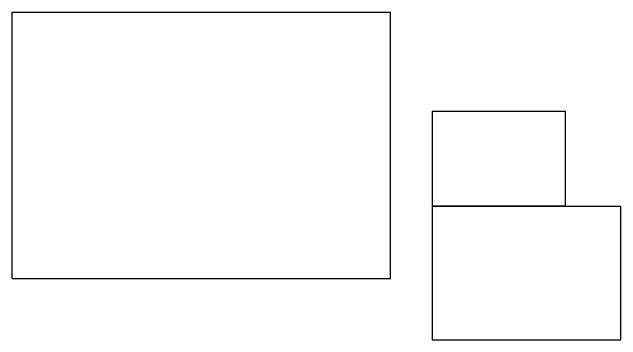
# Model space of a CAD drawing. Header units: millimetres. Extents: x -13160 to 230329, y -20060 to 75228.
# Drawn here: x -13160 to 122279, y 2205 to 75228 of the extents above; entities that cross this region are included whole.
import ezdxf

# ---------------------------------------------------------------- set-up
doc = ezdxf.new("R2010")
doc.units = ezdxf.units.MM
doc.header["$LTSCALE"] = 6
doc.layers.add('BAO', color=3, linetype='Continuous')

msp = doc.modelspace()

# ---------------------------------------------------------------- linework, layer by layer
at = {"layer": 'BAO', "color": 3, "linetype": 'Continuous'}
for p, q in [((-13159.6, 15828.2), (-13159.6, 75228.2)), ((-13159.6, 75228.2), (71040.4, 75228.2)), ((71040.4, 15828.2), (71040.4, 75228.2)), ((71040.4, 15828.2), (-13159.6, 15828.2))]:
    msp.add_line(p, q, dxfattribs=at)
for points in [[(80279.3, 32094.4), (109979.3, 32094.4), (109979.3, 53094.4), (80279.3, 53094.4)], [(80279.3, 2205.3), (122279.3, 2205.3), (122279.3, 31905.3), (80279.3, 31905.3)]]:
    msp.add_lwpolyline(points, close=True, dxfattribs=at)

doc.saveas('drawing.dxf')
